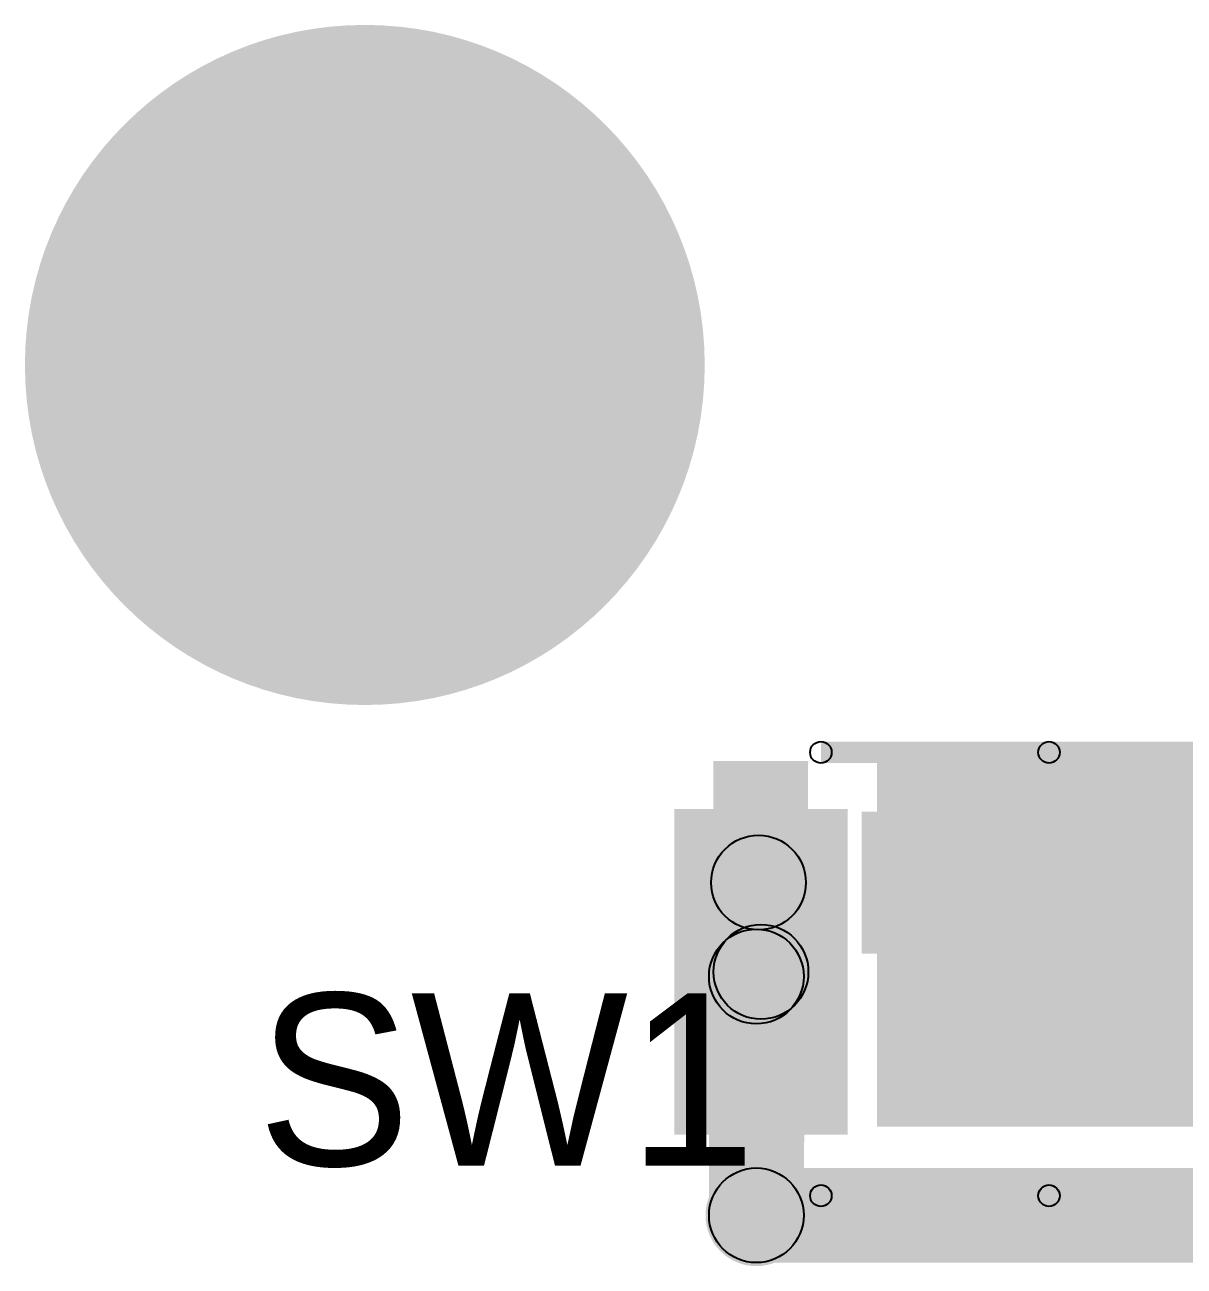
# Model space of a CAD drawing. Header units: millimetres. Extents: x -0.08 to 3.07, y -0.08 to 2.73.
# Drawn here: x -0.079 to 0.1904, y 2.4396 to 2.728 of the extents above; entities that cross this region are included whole.
import ezdxf

# ---------------------------------------------------------------- set-up
doc = ezdxf.new("R2010")
doc.units = ezdxf.units.MM
doc.header["$MEASUREMENT"] = 0
for name, color, linetype in [('BottomLayer', 5, 'Continuous'), ('BottomPaste', 16, 'Continuous'), ('BottomSolder', 6, 'Continuous'), ('PadHoleLayer', 156, 'Continuous'), ('TopLayer', 1, 'Continuous'), ('TopOverlay', 2, 'Continuous'), ('TopPaste', 8, 'Continuous'), ('TopSolder', 216, 'Continuous'), ('ViaHoleLayer', 16, 'Continuous')]:
    doc.layers.add(name, color=color, linetype=linetype)

# ---------------------------------------------------------------- blocks, each defined once
blk = doc.blocks.new('B3U_1000P_63')
at = {"layer": 'TopLayer'}
for points in [[(-0.08307, 0.03386), (-0.05079, 0.03386), (-0.05079, -0.03386), (-0.08307, -0.03386)], [(0.05079, 0.03386), (0.08307, 0.03386), (0.08307, -0.03386), (0.05079, -0.03386)]]:
    blk.add_hatch(color=1, dxfattribs=at).paths.add_polyline_path(points)
at = {"layer": 'TopOverlay'}
h = blk.add_hatch(color=2, dxfattribs=at)
edge = h.paths.add_edge_path()
edge.add_arc((-0.053, 0.051), 0.0025, 0, 360)
for points in [[(-0.053, 0.0485), (-0.053, 0.0535), (0, 0.0535), (0, 0.0485)], [(0, 0.0485), (0, 0.0535), (0.052, 0.0535), (0.052, 0.0485)], [(-0.053, -0.0545), (-0.053, -0.0495), (0, -0.0495), (0, -0.0545)], [(0, -0.0545), (0, -0.0495), (0.052, -0.0495), (0.052, -0.0545)]]:
    blk.add_hatch(color=2, dxfattribs=at).paths.add_polyline_path(points)
h = blk.add_hatch(color=2, dxfattribs=at)
edge = h.paths.add_edge_path()
edge.add_arc((0, 0.051), 0.0025, 0, 360)
h = blk.add_hatch(color=2, dxfattribs=at)
edge = h.paths.add_edge_path()
edge.add_arc((0, 0.051), 0.0025, 0, 360)
h = blk.add_hatch(color=2, dxfattribs=at)
edge = h.paths.add_edge_path()
edge.add_arc((0.052, 0.051), 0.0025, 0, 360)
h = blk.add_hatch(color=2, dxfattribs=at)
edge = h.paths.add_edge_path()
edge.add_arc((-0.053, -0.052), 0.0025, 0, 360)
h = blk.add_hatch(color=2, dxfattribs=at)
edge = h.paths.add_edge_path()
edge.add_arc((0, -0.052), 0.0025, 0, 360)
h = blk.add_hatch(color=2, dxfattribs=at)
edge = h.paths.add_edge_path()
edge.add_arc((0, -0.052), 0.0025, 0, 360)
h = blk.add_hatch(color=2, dxfattribs=at)
edge = h.paths.add_edge_path()
edge.add_arc((0.052, -0.052), 0.0025, 0, 360)
at = {"layer": 'TopPaste'}
for points in [[(-0.08307, 0.03386), (-0.05079, 0.03386), (-0.05079, -0.03386), (-0.08307, -0.03386)], [(0.05079, 0.03386), (0.08307, 0.03386), (0.08307, -0.03386), (0.05079, -0.03386)]]:
    blk.add_hatch(color=8, dxfattribs=at).paths.add_polyline_path(points)
at = {"layer": 'TopSolder'}
for points in [[(-0.08707, 0.03786), (-0.04679, 0.03786), (-0.04679, -0.03786), (-0.08707, -0.03786)], [(0.04679, 0.03786), (0.08707, 0.03786), (0.08707, -0.03786), (0.04679, -0.03786)]]:
    blk.add_hatch(color=216, dxfattribs=at).paths.add_polyline_path(points)
at = {"layer": 'TopOverlay'}
for centre in [(-0.053, 0.051), (0, 0.051), (0, 0.051), (0.052, 0.051), (-0.053, -0.052), (0, -0.052), (0, -0.052), (0.052, -0.052)]:
    blk.add_circle(centre, 0.0025, dxfattribs=at)
blk = doc.blocks.new('C___0402_B_119')
at = {"layer": 'BottomLayer'}
for points in [[(-0.0095, 0.0125), (-0.0095, -0.0125), (-0.0275, -0.0125), (-0.0275, 0.0125)], [(0.0275, 0.0125), (0.0275, -0.0125), (0.0095, -0.0125), (0.0095, 0.0125)]]:
    blk.add_hatch(color=5, dxfattribs=at).paths.add_polyline_path(points)
at = {"layer": 'BottomPaste'}
for points in [[(-0.0095, 0.0125), (-0.0095, -0.0125), (-0.0275, -0.0125), (-0.0275, 0.0125)], [(0.0275, 0.0125), (0.0275, -0.0125), (0.0095, -0.0125), (0.0095, 0.0125)]]:
    blk.add_hatch(color=16, dxfattribs=at).paths.add_polyline_path(points)
at = {"layer": 'BottomSolder'}
for points in [[(-0.0055, 0.0165), (-0.0055, -0.0165), (-0.0315, -0.0165), (-0.0315, 0.0165)], [(0.0315, 0.0165), (0.0315, -0.0165), (0.0055, -0.0165), (0.0055, 0.0165)]]:
    blk.add_hatch(color=6, dxfattribs=at).paths.add_polyline_path(points)

msp = doc.modelspace()

# ---------------------------------------------------------------- hatches: boundary and pattern name
at = {"layer": 'BottomLayer'}
h = msp.add_hatch(color=5, dxfattribs=at)
edge = h.paths.add_edge_path()
edge.add_arc((0, 2.649), 0.075, 0, 360)
for points in [[(0.081, 2.52875), (0.103, 2.52875), (0.103, 2.557), (0.081, 2.557)], [(0.119, 2.472), (0.614, 2.472), (0.614, 2.557), (0.119, 2.557)], [(0.102, 2.45137), (0.08, 2.45151), (0.0805, 2.52882), (0.1025, 2.52868)], [(0.091, 2.44044), (0.091, 2.46244), (0.21067, 2.46244), (0.21067, 2.44044)]]:
    msp.add_hatch(color=5, dxfattribs=at).paths.add_polyline_path(points)
h = msp.add_hatch(color=5, dxfattribs=at)
edge = h.paths.add_edge_path()
edge.add_arc((0.0915, 2.52875), 0.011, 0, 360)
h = msp.add_hatch(color=5, dxfattribs=at)
edge = h.paths.add_edge_path()
edge.add_arc((0.091, 2.45144), 0.01181, 0, 360)
h = msp.add_hatch(color=5, dxfattribs=at)
edge = h.paths.add_edge_path()
edge.add_arc((0.091, 2.45144), 0.011, 0, 360)
h = msp.add_hatch(color=5, dxfattribs=at)
edge = h.paths.add_edge_path()
edge.add_arc((0.091, 2.45144), 0.011, 0, 360)
at = {"layer": 'BottomSolder'}
h = msp.add_hatch(color=6, dxfattribs=at)
edge = h.paths.add_edge_path()
edge.add_arc((0, 2.649), 0.079, 0, 360)
at = {"layer": 'PadHoleLayer'}
msp.add_hatch(color=156, dxfattribs=at).paths.add_polyline_path([(0.03, 2.679), (0.03, 2.619), (-0.03, 2.619), (-0.03, 2.679)])
at = {"layer": 'TopLayer'}
h = msp.add_hatch(color=1, dxfattribs=at)
edge = h.paths.add_edge_path()
edge.add_arc((0, 2.649), 0.075, 0, 360)
h = msp.add_hatch(color=1, dxfattribs=at)
edge = h.paths.add_edge_path()
edge.add_arc((0.091, 2.50693), 0.011, 0, 360)
h = msp.add_hatch(color=1, dxfattribs=at)
edge = h.paths.add_edge_path()
edge.add_arc((0.091, 2.50693), 0.011, 0, 360)
h = msp.add_hatch(color=1, dxfattribs=at)
edge = h.paths.add_edge_path()
edge.add_arc((0.09207, 2.508), 0.011, 0, 360)
for points in [[(0.09878, 2.49915), (0.08322, 2.51471), (0.08429, 2.51578), (0.09985, 2.50022)], [(0.102, 2.45144), (0.08, 2.45144), (0.08, 2.50693), (0.102, 2.50693)]]:
    msp.add_hatch(color=1, dxfattribs=at).paths.add_polyline_path(points)
h = msp.add_hatch(color=1, dxfattribs=at)
edge = h.paths.add_edge_path()
edge.add_arc((0.091, 2.45144), 0.01181, 0, 360)
h = msp.add_hatch(color=1, dxfattribs=at)
edge = h.paths.add_edge_path()
edge.add_arc((0.091, 2.45144), 0.011, 0, 360)
at = {"layer": 'TopSolder'}
h = msp.add_hatch(color=216, dxfattribs=at)
edge = h.paths.add_edge_path()
edge.add_arc((0, 2.649), 0.079, 0, 360)
at = {"layer": 'ViaHoleLayer'}
h = msp.add_hatch(color=16, dxfattribs=at)
edge = h.paths.add_edge_path()
edge.add_arc((0.091, 2.45144), 0.00591, 0, 360)

# ---------------------------------------------------------------- linework, layer by layer
at = {"layer": 'BottomLayer'}
for centre in [(0.0915, 2.52875), (0.091, 2.45144), (0.091, 2.45144)]:
    msp.add_circle(centre, 0.011, dxfattribs=at)
at = {"layer": 'TopLayer'}
for centre in [(0.091, 2.50693), (0.091, 2.50693), (0.09207, 2.508), (0.091, 2.45144)]:
    msp.add_circle(centre, 0.011, dxfattribs=at)

# ---------------------------------------------------------------- block references
at = {"rotation": 360}
for name, p in [('B3U_1000P_63', (0.159, 2.508)), ('C___0402_B_119', (0.11, 2.52875))]:
    msp.add_blockref(name, p, dxfattribs=at)

# ---------------------------------------------------------------- texts
at = {"layer": 'TopOverlay'}
msp.add_text('SW1', height=0.04, dxfattribs=at).set_placement((-0.025, 2.463))

doc.saveas('drawing.dxf')
